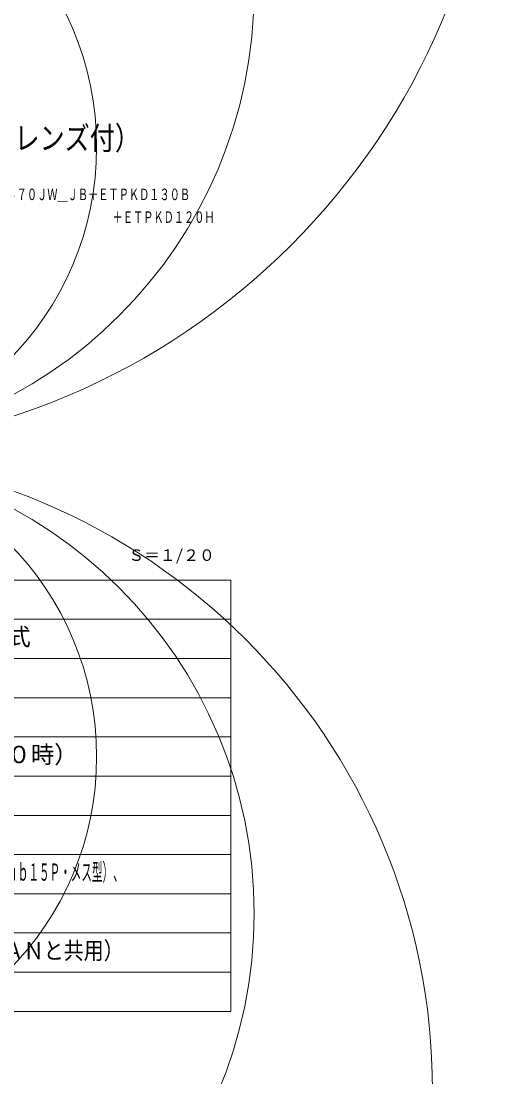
# Model space of a CAD drawing. Units: millimetres, scale not verified. Extents: x -83 to 96, y -148 to 194.
# Drawn here: x 35.5 to 96.1, y -64.8 to 69.8 of the extents above; entities that cross this region are included whole.
import ezdxf
from ezdxf.enums import TextEntityAlignment as Align

# ---------------------------------------------------------------- set-up
doc = ezdxf.new("R2010")
doc.units = ezdxf.units.MM
doc.header["$LTSCALE"] = 0.125
doc.layers.add('0-1_MOJI1', color=7, linetype='Continuous')
doc.layers.add('0-3_TOUROKU', color=7, linetype='Continuous')
doc.layers.add('0-2_WAKU', color=1, linetype='Continuous', lineweight=18)
doc.layers.add('0-5_GAIKEI', color=1, linetype='Continuous', lineweight=18)
doc.styles.add('ＭＳ ゴシック', font='')
doc.styles.get('ＭＳ ゴシック').set_extended_font_data('MS Gothic')

msp = doc.modelspace()

# ---------------------------------------------------------------- linework, layer by layer
at = {"layer": '0-2_WAKU', "color": 4}
for p, q in [((62.2049, -1.4917), (-62.7951, -1.4917)), ((62.2049, -56.4917), (62.2049, -1.4917)), ((-62.7951, -56.4917), (62.2049, -56.4917))]:
    msp.add_line(p, q, dxfattribs=at)
at = {"layer": '0-2_WAKU'}
for p, q in [((-62.7951, -6.4917), (62.2049, -6.4917)), ((-62.7951, -11.4917), (62.2049, -11.4917)), ((-62.7951, -16.4917), (62.2049, -16.4917)), ((-62.7951, -21.4917), (62.2049, -21.4917)), ((-62.7951, -26.4917), (62.2049, -26.4917)), ((-62.7951, -31.4917), (62.2049, -31.4917)), ((-62.7951, -36.4917), (62.2049, -36.4917)), ((-62.7951, -41.4917), (62.2049, -41.4917)), ((-62.7951, -46.4917), (62.2049, -46.4917)), ((-62.7951, -51.4917), (62.2049, -51.4917))]:
    msp.add_line(p, q, dxfattribs=at)
at = {"layer": '0-5_GAIKEI'}
for centre, radius in [((6.4978, 104.5283), 89.5875), ((6.4321, 73.7579), 58.7413), ((6.4421, 53.7412), 38.6487), ((6.5466, -66.5464), 81.3333), ((6.447, -43.9942), 58.7052), ((6.4421, -24.0135), 38.6487)]:
    msp.add_circle(centre, radius, dxfattribs=at)

# ---------------------------------------------------------------- texts
at = {"layer": '0-1_MOJI1', "style": 'ＭＳ ゴシック'}
for s, height, width, p in [('ＤＬＰ方式プロジェクター（天吊り金具、ズームレンズ付）', 2.933, 0.8, (-35.7951, 52.5083)), ('ＳＤＩ入力、ＨＤＭＩ入力、ＤＶＩ－Ｄ入力、ＲＧＢ入力（ＢＮＣ×５／高密度\u3000Ｄ－Ｓｕｂ１５Ｐ・メス型）、', 2.199, 0.45, (-20.2951, -40.4917)), ('レーザー光源、ＤＩＧＩＴＡＬ\u3000ＬＩＮＫ（ＬＡＮと共用）', 2.199, 0.85, (-20.2951, -50.4917))]:
    msp.add_text(s, height=height, dxfattribs=dict(at, width=width)).set_placement(p, align=Align.BOTTOM_LEFT)
for s, p in [('０．６７型ＤＬＰチップ１枚\u3000ＤＬＰ方式', (-20.2951, -10.4917)), ('５０～６００型（アスペクト比１６：１０時）', (-20.2951, -25.4917))]:
    msp.add_text(s, height=2.199, dxfattribs=at).set_placement(p, align=Align.BOTTOM_LEFT)
at = {"layer": '0-3_TOUROKU', "style": 'ＭＳ ゴシック', "width": 0.65}
for s, p in [('ＰＴＲＺ６７０ＪＷ＿ＪＢ＋ＥＴＰＫＤ１３０Ｂ', (28.4049, 46.5083)), ('＋ＥＴＰＫＤ１２０Ｈ', (47.1249, 43.6083))]:
    msp.add_text(s, height=1.466, dxfattribs=at).set_placement(p, align=Align.BOTTOM_LEFT)
at = {"layer": '0-3_TOUROKU', "style": 'ＭＳ ゴシック'}
msp.add_text('Ｓ＝１/２０', height=1.466, dxfattribs=at).set_placement((49.1383, 0.5083), align=Align.BOTTOM_LEFT)

doc.saveas('drawing.dxf')
